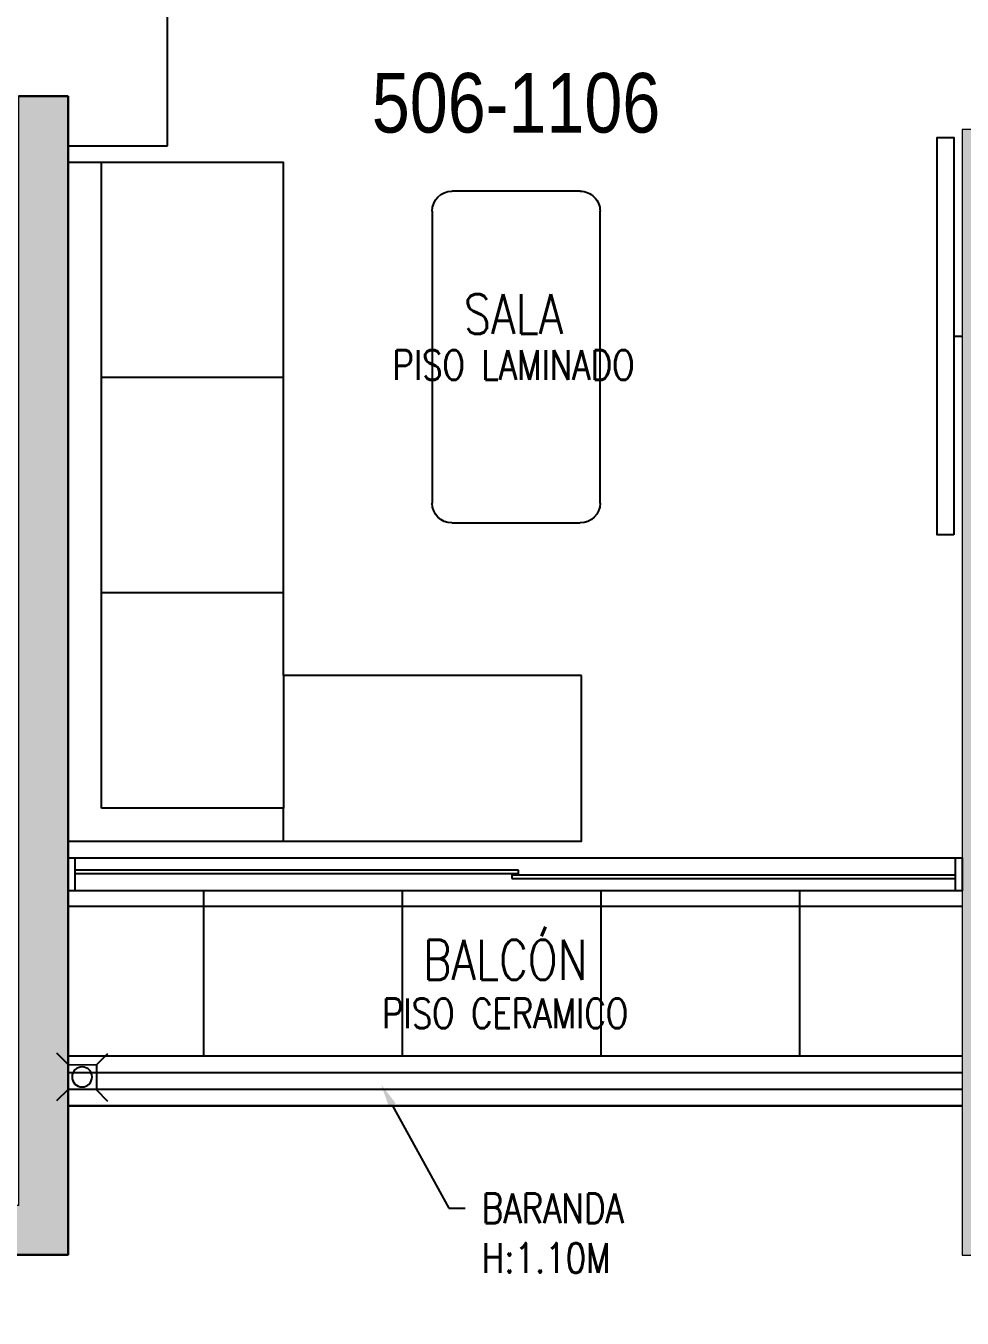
# Model space of a CAD drawing. Header units: millimetres. Extents: x 98 to 155, y -181 to 127.
# Drawn here: x 142.862 to 145.69, y 13.957 to 17.861 of the extents above; entities that cross this region are included whole.
import ezdxf
from ezdxf import colors
from ezdxf.entities.mleader import LeaderData, LeaderLine
from ezdxf.enums import TextEntityAlignment as Align
from ezdxf.math import Vec2, Vec3

# ---------------------------------------------------------------- set-up
doc = ezdxf.new("R2010")
doc.units = ezdxf.units.MM
doc.header["$LTSCALE"] = 15
doc.linetypes.add('X-REF_DP_Arquitectura$0$HIDDEN', pattern=[0.375, 0.25, -0.125])
doc.layers.get('0').update_dxf_attribs({"color": 250})
for name, color, linetype in [('A-BARANDAS', 250, 'Continuous'), ('A-HATCH', 250, 'Continuous'), ('A-MOBILIARIO', 250, 'Continuous'), ('A-MURO BAJO', 250, 'Continuous'), ('A-NUMERACIONDEP', 251, 'Continuous'), ('A-TEXTO-ACABADO PISO', 250, 'Continuous'), ('A_30_DispositivosSanit', 250, 'Continuous'), ('A_50_TextoAmbiente', 252, 'Continuous'), ('A_50_TextoIndicaciones', 250, 'Continuous'), ('A_50_Vigas', 250, 'X-REF_DP_Arquitectura$0$HIDDEN'), ('A_60_HatchEstructuras', 250, 'Continuous'), ('DLP_MOBILIARIO FIJO', 250, 'Continuous'), ('L6 Linea fina', 141, 'Continuous')]:
    doc.layers.add(name, color=color, linetype=linetype)
doc.layers.add('A-MUROS', color=252, linetype='Continuous', lineweight=30)
doc.layers.add('A_20_Estructuras', color=250, linetype='Continuous', lineweight=18)
doc.styles.add('JNV ING', font='romans.shx', dxfattribs={"width": 0.7, "oblique": 8, "height": 0.15})
doc.styles.add('R80', font='ARIALN.TTF', dxfattribs={"height": 2.03})
doc.styles.add('ROMANS', font='romans.shx', dxfattribs={"width": 0.8})
doc.styles.add('TXT_COTAS', font='romans.shx', dxfattribs={"width": 0.8})

# ---------------------------------------------------------------- blocks, each defined once
blk = doc.blocks.new('EF-TP')
at = {"layer": 'A_60_HatchEstructuras'}
h = blk.add_hatch(color=256, dxfattribs=at)
h.dxf.hatch_style = 1
h.paths.add_polyline_path([(40, -7.9), (39.85, -7.9), (39.85, -8.4), (38.35, -8.4), (38.35, -7.525), (36.55, -7.525), (36.55, -8.475), (36.7, -8.475), (36.7, -7.725), (38.2, -7.725), (38.2, -13.79), (38.35, -13.79), (38.35, -8.6), (40, -8.6)])
h.paths.add_polyline_path([(36.7, -10.625), (36.55, -10.625), (36.55, -13.85), (36.85, -13.85), (36.85, -13.7), (36.7, -13.7)])
h.paths.add_polyline_path([(40, -10.35), (39.85, -10.35), (39.85, -13.7), (39.7, -13.7), (39.7, -13.85), (40, -13.85)])
h = blk.add_hatch(color=256, dxfattribs=at)
h.dxf.hatch_style = 1
h.paths.add_polyline_path([(43.85, -10.45), (42.7, -10.45), (42.7, -13.85), (43.45, -13.85), (43.45, -13.7), (42.85, -13.7), (42.85, -10.6), (43.85, -10.6)])
h.paths.add_polyline_path([(44.8, -10.45), (44.65, -10.45), (44.65, -13.85), (44.8, -13.85)])
h.paths.add_polyline_path([(47.35, -10.45), (45.6, -10.45), (45.6, -10.6), (47.2, -10.6), (47.2, -13.7), (46, -13.7), (46, -13.85), (47.35, -13.85)])
at = {"layer": 'A_20_Estructuras'}
for points in [[(40, -10.35), (39.85, -10.35), (39.85, -13.7), (39.7, -13.7), (39.7, -13.85), (40, -13.85)], [(43.85, -10.45), (42.7, -10.45), (42.7, -13.85), (43.45, -13.85), (43.45, -13.7), (42.85, -13.7), (42.85, -10.6), (43.85, -10.6)]]:
    blk.add_lwpolyline(points, close=True, dxfattribs=at)
at = {"layer": 'A_50_Vigas'}
blk.add_line((42.7, -13.4), (40, -13.4), dxfattribs=at)
blk = doc.blocks.new('_Dot')
at = {"color": 0, "linetype": 'ByBlock', "lineweight": -2}
blk.add_line((-0.5, 0), (-1, 0), dxfattribs=at)
at = {"color": 0, "linetype": 'ByBlock', "const_width": 0.5}
blk.add_lwpolyline([(-0.25, 0, 1), (0.25, 0, 1)], format="xyb", close=True, dxfattribs=at)
blk = doc.blocks.new('MESA CENTRO')
for p, q in [((-0.1937, 0), (0.1937, 0)), ((-0.2537, -0.9421), (-0.2537, -0.06)), ((0.2537, -0.06), (0.2537, -0.9421)), ((0.1937, -1.0021), (-0.1937, -1.0021))]:
    blk.add_line(p, q)
for centre, start, end in [((-0.1937, -0.06), 90, 180), ((0.1937, -0.06), 0, 90), ((-0.1937, -0.9421), 180, 270), ((0.1937, -0.9421), 270, 0)]:
    blk.add_arc(centre, 0.06, start, end)
blk = doc.blocks.new('SOFA SEC')
for p, q in [((0, 0.65), (0.1, 0.65)), ((0.1, 0.65), (0.1, 0.1)), ((0.5, 0.65), (0.1, 0.65)), ((0.75, 0.65), (0.75, 0.1)), ((1.4, 0.65), (1.4, 0.1)), ((0.1, 0.1), (2.05, 0.1))]:
    blk.add_line(p, q)
blk.add_lwpolyline([(0.5, 1.55), (0.5, 0.65), (2.05, 0.65), (2.05, 0), (0, 0), (0, 1.55)], close=True)
blk = doc.blocks.new('A$C67C01FD6')
blk.add_line((0.025, 0), (0, 0))
blk.add_lwpolyline([(0.025, 0.6), (0.075, 0.6), (0.075, -0.6), (0.025, -0.6), (0.025, 0.6)])
blk = doc.blocks.new('DPTO 65')
at = {"layer": 'A-HATCH'}
h = blk.add_hatch(dxfattribs=at)
h.set_pattern_fill('_USER', color=256, scale=0.6, double=1, pattern_type=0)
h.set_pattern_definition([(0, (-6, 6.4), (0, 0.6), []), (90, (-6, 6.4), (-0.6, 4e-17), [])])
h.paths.add_polyline_path([(-8.7, 6.4), (-6, 6.4), (-6, 5.9), (-8.7, 5.9)])
at = {"layer": 'A-BARANDAS', "elevation": 0}
for points in [[(-6, 6.5), (-8.7, 6.5)], [(-6, 6.45), (-8.7, 6.45)]]:
    blk.add_lwpolyline(points, dxfattribs=at)
at = {"layer": 'A-MURO BAJO'}
for p, q in [((-6.02, 5.9, 0), (-8.68, 5.9, 0)), ((-8.68, 5.8, 0), (-6.02, 5.8, 0)), ((-8.7, 3.65), (-8.4, 3.65)), ((-8.4, 3.65), (-8.4, 2.65))]:
    blk.add_line(p, q, dxfattribs=at)
at = {"layer": 'A-MURO BAJO', "elevation": 0}
for points in [[(-6, 6.55), (-8.7, 6.55)], [(-6, 6.4), (-8.7, 6.4)]]:
    blk.add_lwpolyline(points, dxfattribs=at)
at = {"layer": 'A-MUROS'}
for p, q in [((-9, 7), (-8.7, 7)), ((-8.7, 3.5), (-8.7, 7)), ((-8.85, 3.5), (-8.7, 3.5))]:
    blk.add_line(p, q, dxfattribs=at)
at = {"layer": 'DLP_MOBILIARIO FIJO', "elevation": 0}
for points in [[(-8.7, 5.8), (-8.68, 5.8), (-8.68, 5.9), (-8.7, 5.9)], [(-6.02, 5.8), (-6, 5.8), (-6, 5.9), (-6.02, 5.9)], [(-7.36, 5.8625), (-6.02, 5.8625), (-6.02, 5.8525), (-7.36, 5.8525)], [(-7.34, 5.8375), (-8.68, 5.8375), (-8.68, 5.8475), (-7.34, 5.8475)]]:
    blk.add_lwpolyline(points, close=True, dxfattribs=at)
at = {"layer": 'A-MOBILIARIO'}
for name, p, rotation in [('SOFA SEC', (-8.7, 5.75, 0), 269.9995671478981), ('MESA CENTRO', (-7.3473, 4.7891, 0), 359.999977420888)]:
    blk.add_blockref(name, p, dxfattribs=dict(at, rotation=rotation))
at = {"layer": 'A-MOBILIARIO', "xscale": -1}
blk.add_blockref('A$C67C01FD6', (-6, 4.225, 0), dxfattribs=at)
blk = doc.blocks.new('0-sumidero')
for p, q in [((-0.0421, 0.0382), (-0.0763, 0.0724)), ((0.0435, 0.0382), (0.0777, 0.0724)), ((0.0435, 0.0382), (-0.0421, 0.0382)), ((-0.0421, 0.0382), (-0.0421, -0.0369)), ((0.0435, -0.0369), (0.0435, 0.0382)), ((-0.0421, -0.0369), (-0.0763, -0.0711)), ((-0.0421, -0.0369), (0.0435, -0.0369)), ((0.0435, -0.0369), (0.0777, -0.0711))]:
    blk.add_line(p, q)
blk.add_circle((0, 0), 0.0303)
blk = doc.blocks.new('sum')
at = {"layer": 'A_30_DispositivosSanit', "rotation": 45.00000007321594}
blk.add_blockref('0-sumidero', (0, 0), dxfattribs=at)
blk = doc.blocks.new('Vent SSHH F1')
at = {"layer": 'L6 Linea fina'}
ml = blk.add_multileader_mtext('Standard', dxfattribs=at)
ml.set_content('{\\LEA-01}\\PEXTRACTOR AXIAL\\P100 CFM Y 0.05" C.A.\\P18W/220V/1F/60Hz', color=12, style='JNV ING')
ml.set_leader_properties(color=256, linetype='ByLayer', lineweight=-1)
ml.build(insert=Vec2(0, 0))
ml.multileader.update_dxf_attribs({"dogleg_length": 0.05, "arrow_head_size": 0.15})
ctx = ml.context
ctx.base_point, ctx.char_height, ctx.arrow_head_size, ctx.landing_gap_size, ctx.plane_origin = Vec3(39.7084, -3.6399), 0.15, 0.15, 0.07, Vec3(42.1156, -4.2424)
ctx.text_align_type = 2
notes = []
notes.append((ctx, [(0, (1, 1, 0), (41.6724, -3.6399), (-1, 0), 0.05, [(0, [(42.1246, -3.2746)], 0, [])])]))
ctx.mtext.insert, ctx.mtext.alignment, ctx.mtext.flow_direction = Vec3(41.5524, -3.5399), 3, 5
ctx.mtext.has_bg_fill, ctx.mtext.bg_color, ctx.mtext.bg_scale_factor, ctx.mtext.bg_transparency, ctx.mtext.use_window_bg_color = 1, -1027028792, 1.5, 0, 1
for ctx, leaders in notes:
    for number, flags, end, landing, length, lines in leaders:
        leader = LeaderData()
        leader.index, (leader.has_last_leader_line, leader.has_dogleg_vector, leader.attachment_direction) = number, flags
        leader.last_leader_point, leader.dogleg_vector, leader.dogleg_length = Vec3(end), Vec3(landing), length
        for number, points, colour, breaks in lines:
            line = LeaderLine()
            line.index, line.vertices, line.color, line.breaks = number, Vec3.list(points), colors.encode_raw_color(colour), breaks
            leader.lines.append(line)
        ctx.leaders.append(leader)

msp = doc.modelspace()

# ---------------------------------------------------------------- block references
msp.add_blockref('EF-TP', (102.9901, 27.9977))

# ---------------------------------------------------------------- texts
at = {"layer": 'A-TEXTO-ACABADO PISO', "insert": (144.335, 16.8811, 0), "char_height": 0.09, "attachment_point": 2, "rotation": 360, "style": 'ROMANS'}
msp.add_mtext_dynamic_manual_height_columns('PISO LAMINADO', width=1.034523, gutter_width=12.5, heights=[0], dxfattribs=at)
at = {"layer": 'A-TEXTO-ACABADO PISO', "insert": (144.3099, 14.9226), "char_height": 0.09, "attachment_point": 2, "style": 'ROMANS'}
msp.add_mtext_dynamic_manual_height_columns('PISO CERAMICO', width=1.20225, gutter_width=12.5, heights=[0], dxfattribs=at)
at = {"layer": 'A_50_TextoAmbiente', "style": 'ROMANS', "width": 0.8}
for s, p in [('SALA', (144.335, 16.93, 0)), ('BALCÓN', (144.3102, 14.9794, 0))]:
    msp.add_text(s, height=0.12, dxfattribs=at).set_placement(p, align=Align.CENTER)

# ---------------------------------------------------------------- leaders
at = {"layer": 'A-NUMERACIONDEP'}
ml = msp.add_multileader_mtext('Standard', dxfattribs=at)
ml.set_content('506-1106', color=256, style='R80')
ml.set_leader_properties(color=256)
ml.set_arrow_properties(name='DOT')
ml.build(insert=Vec2(0, 0))
ml.multileader.update_dxf_attribs({"leader_type": 0, "has_text_frame": 1, "text_left_attachment_type": 2, "text_right_attachment_type": 2, "dogleg_length": 0.36, "arrow_head_size": 0.06, "scale": 0.06})
ctx = ml.context
ctx.base_point, ctx.scale, ctx.char_height, ctx.arrow_head_size, ctx.landing_gap_size, ctx.plane_origin = Vec3(143.856, 17.6262), 0.06, 0.18, 0.06, 0.06, Vec3(143.0662, 17.6218)
ctx.left_attachment, ctx.right_attachment, ctx.text_align_type = 2, 2, 1
notes = []
notes.append((ctx, [(0, (1, 1, 0), (144.921, 17.6262), (-1, 0), 0.0917, [(0, [(145.2076, 17.9751)], 0, [])])]))
ctx.mtext.insert, ctx.mtext.width, ctx.mtext.alignment, ctx.mtext.flow_direction = Vec3(144.3427, 17.7181), 0.461923, 2, 5
at = {"layer": 'A_50_TextoIndicaciones'}
ml = msp.add_multileader_mtext('Standard', dxfattribs=at)
ml.set_content('\\pxsm1;BARANDA \\P\\pt16;H:1.10M', color=256, style='TXT_COTAS')
ml.set_leader_properties(color=256)
ml.build(insert=Vec2(0, 0))
ml.multileader.update_dxf_attribs({"dogleg_length": 0.05, "arrow_head_size": 0.07})
ctx = ml.context
ctx.base_point, ctx.char_height, ctx.arrow_head_size, ctx.landing_gap_size, ctx.plane_origin = Vec3(144.1894, 14.2891), 0.09, 0.07, 0.05, Vec3(143.7855, 14.6927)
notes.append((ctx, [(0, (1, 1, 0), (144.1394, 14.2891), (1, 0), 0.05, [(0, [(143.9353, 14.6622)], 0, [])])]))
ctx.mtext.insert, ctx.mtext.width, ctx.mtext.defined_height, ctx.mtext.flow_direction = Vec3(144.2394, 14.3341), 1.149951, 0.8046, 5
ml = msp.add_multileader_mtext('Standard', dxfattribs=at)
ml.set_content('\\pxsm1,t16;CELOSIA\\PMETALICA', color=256, style='TXT_COTAS')
ml.set_leader_properties(color=256)
ml.build(insert=Vec2(0, 0))
ml.multileader.update_dxf_attribs({"dogleg_length": 0.05, "arrow_head_size": 0.07})
ctx = ml.context
ctx.base_point, ctx.char_height, ctx.arrow_head_size, ctx.landing_gap_size, ctx.plane_origin = Vec3(142.0549, 13.8597), 0.09, 0.07, 0.05, Vec3(141.7371, 13.39)
notes.append((ctx, [(0, (1, 1, 0), (142.0049, 13.8597), (1, 0), 0.05, [(0, [(141.8718, 14.1569)], 0, [])])]))
ctx.mtext.insert, ctx.mtext.width, ctx.mtext.defined_height, ctx.mtext.flow_direction = Vec3(142.1049, 13.9047), 1.024058, 0.5146, 5
for ctx, leaders in notes:
    for number, flags, end, landing, length, lines in leaders:
        leader = LeaderData()
        leader.index, (leader.has_last_leader_line, leader.has_dogleg_vector, leader.attachment_direction) = number, flags
        leader.last_leader_point, leader.dogleg_vector, leader.dogleg_length = Vec3(end), Vec3(landing), length
        for number, points, colour, breaks in lines:
            line = LeaderLine()
            line.index, line.vertices, line.color, line.breaks = number, Vec3.list(points), colors.encode_raw_color(colour), breaks
            leader.lines.append(line)
        ctx.leaders.append(leader)

# ---------------------------------------------------------------- next in the draw order: block references
at = {"xscale": -1, "rotation": 180}
msp.add_blockref('DPTO 65', (151.6901, 21.148), dxfattribs=at)

# ---------------------------------------------------------------- next in the draw order: block references
at = {"layer": 'A_30_DispositivosSanit', "xscale": -1, "rotation": 224.5785498058031}
msp.add_blockref('sum', (143.0318, 14.6857, 0), dxfattribs=at)
at = {"layer": 'L6 Linea fina'}
msp.add_blockref('Vent SSHH F1', (104.7401, 23.548), dxfattribs=at)

doc.saveas('drawing.dxf')
